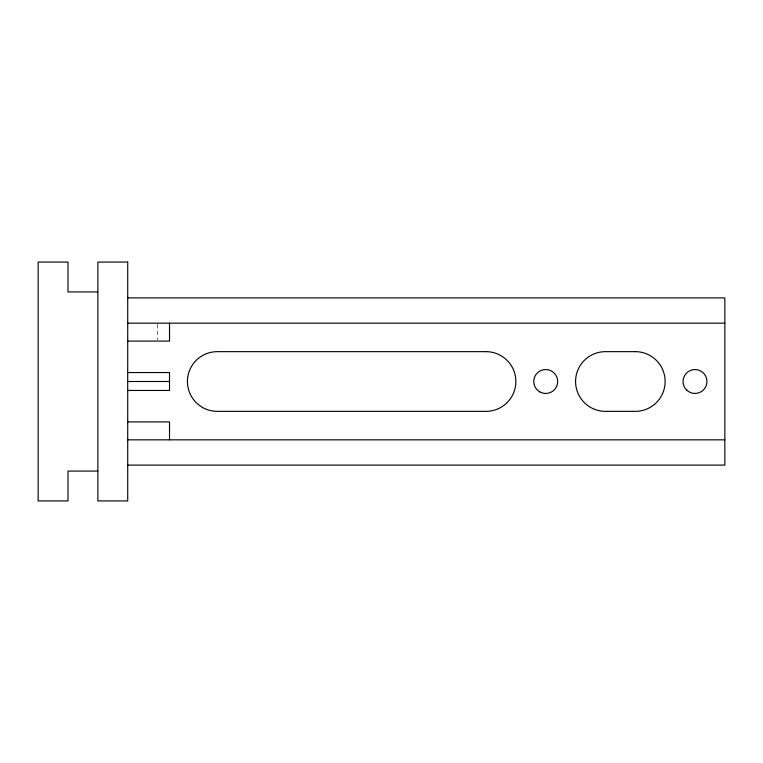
<?xml version="1.0" encoding="UTF-8"?>
<svg xmlns="http://www.w3.org/2000/svg" width="763" height="763" viewBox="0 0 763 763"><rect width="100%" height="100%" fill="white"/><g stroke="black" fill="none" stroke-linecap="round" stroke-linejoin="round"><path stroke-width="0.57" stroke-dasharray="3.81 2.86" d="M157.579 324.285L157.579 339.964"/><path stroke-width="1.14" d="M97.864 291.933L68.002 291.933L68.002 262.071L38.15 262.071L38.15 500.929L68.002 500.929L68.002 471.067L97.864 471.067M127.717 297.904L724.85 297.904L724.85 465.096L127.717 465.096M127.717 323.169L724.85 323.169M127.717 341.08L169.52 341.08L169.52 323.169M127.717 372.544L169.52 372.544L169.52 390.456L127.717 390.456M127.717 381.5L169.52 381.5M127.717 421.92L169.52 421.92L169.52 439.831M127.717 439.831L724.85 439.831M127.717 262.071L97.864 262.071L97.864 500.929L127.717 500.929L127.717 262.071M486.002 351.648L217.293 351.648A29.852 29.852 0 0 0 187.431 381.5A29.852 29.852 0 0 0 217.293 411.352L486.002 411.352A29.852 29.852 0 0 0 515.855 381.5A29.852 29.852 0 0 0 486.002 351.648M635.283 351.648L605.421 351.648A29.852 29.852 0 0 0 575.569 381.5A29.852 29.852 0 0 0 605.421 411.352L635.283 411.352A29.852 29.852 0 0 0 665.136 381.5A29.852 29.852 0 0 0 635.283 351.648M539.737 391.839A11.941 11.941 0 0 0 557.658 381.5A11.941 11.941 0 0 0 539.737 371.161A11.941 11.941 0 0 0 539.737 391.839M686.547 389.941A11.941 11.941 0 0 0 706.528 384.59A11.941 11.941 0 0 0 691.898 369.96A11.941 11.941 0 0 0 686.547 389.941"/></g></svg>
